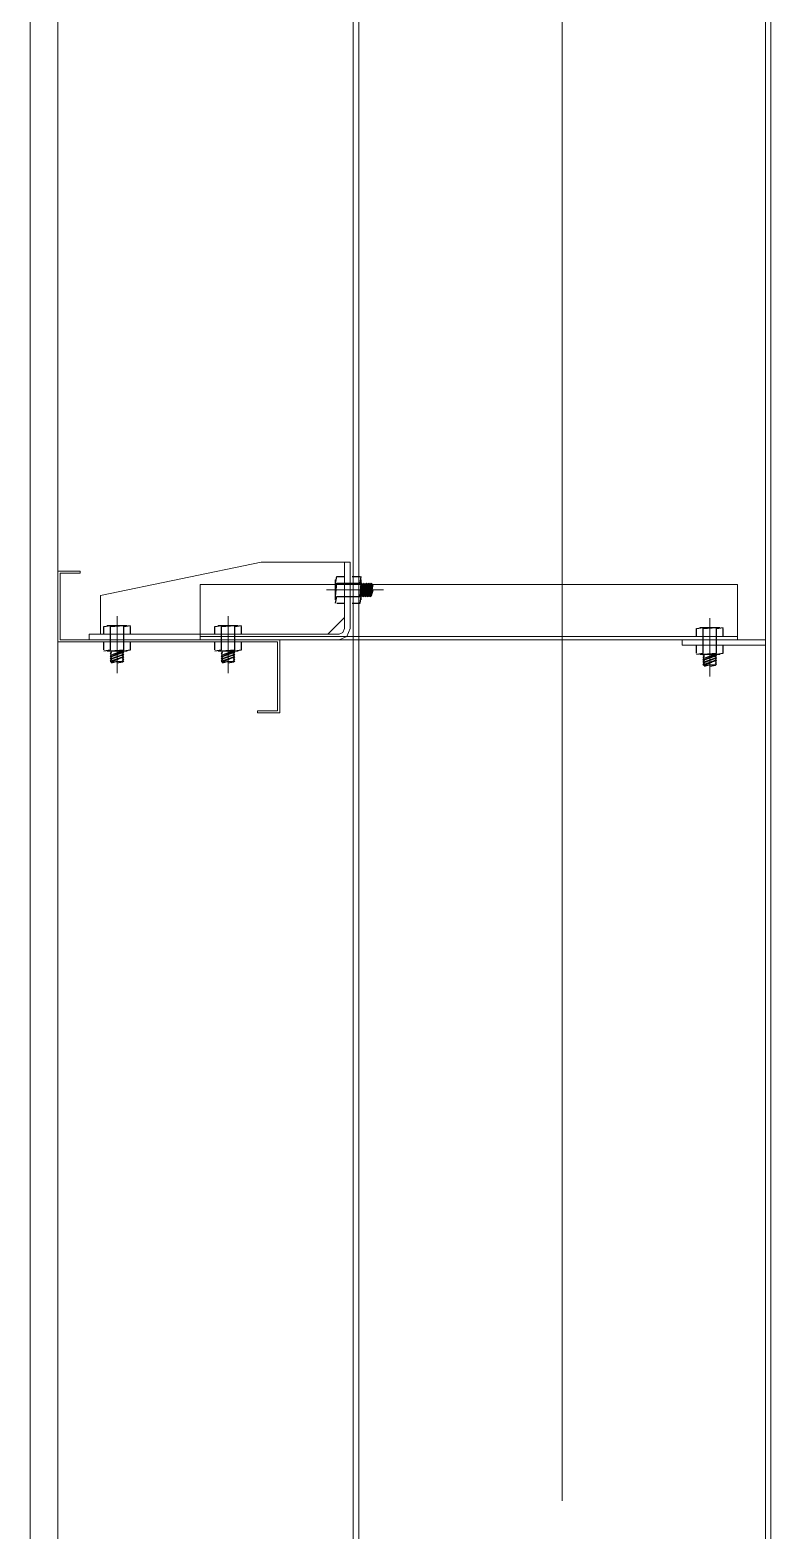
# Model space of a CAD drawing. Header units: millimetres. Extents: x 21 to 390, y 5 to 288.
# Drawn here: x 174.678 to 175.717, y 214.03 to 216.138 of the extents above; entities that cross this region are included whole.
import ezdxf

# ---------------------------------------------------------------- set-up
doc = ezdxf.new("R2010")
doc.units = ezdxf.units.MM
doc.header["$MEASUREMENT"] = 0
doc.layers.get('0').update_dxf_attribs({"linetype": 'CONTINUOUS'})

msp = doc.modelspace()

# ---------------------------------------------------------------- linework, layer by layer
at = {"color": 5, "linetype": 'Continuous', "lineweight": 5}
for p, q in [((174.6777, 211.4226), (174.6777, 220.2138)), ((174.7166, 211.0664), (174.7166, 220.1598))]:
    msp.add_line(p, q, dxfattribs=at)
at = {"color": 7, "linetype": 'Continuous', "lineweight": 5}
for p, q in [((175.1312, 204.1612), (175.1312, 218.883)), ((175.7173, 204.1612), (175.7173, 218.883))]:
    msp.add_line(p, q, dxfattribs=at)
at = {"color": 1, "linetype": 'Continuous', "lineweight": 5}
for p, q in [((175.139, 204.1612), (175.139, 218.883)), ((175.7095, 204.1612), (175.7095, 218.883))]:
    msp.add_line(p, q, dxfattribs=at)
at = {"color": 8, "linetype": 'Continuous', "lineweight": 9}
msp.add_line((175.4243, 214.0721), (175.4243, 218.883), dxfattribs=at)
at = {"color": 11, "linetype": 'Continuous', "lineweight": 15}
for p, q in [((174.9165, 215.2816), (174.9165, 215.3594)), ((174.9165, 215.3594), (175.6706, 215.3594)), ((175.6706, 215.2816), (175.6706, 215.3594)), ((174.9165, 215.2863), (175.6706, 215.2863)), ((174.9165, 215.2816), (175.6706, 215.2816))]:
    msp.add_line(p, q, dxfattribs=at)
at = {"color": 7, "linetype": 'Continuous', "lineweight": 25}
for p, q in [((175.1065, 215.361), (175.1081, 215.3703)), ((175.1065, 215.3376), (175.1065, 215.3657)), ((175.1065, 215.3423), (175.1081, 215.361)), ((175.1081, 215.3703), (175.119, 215.3703)), ((175.1081, 215.361), (175.1408, 215.361)), ((175.1299, 215.3703), (175.1408, 215.3703)), ((175.1408, 215.361), (175.1423, 215.3703)), ((175.1408, 215.3423), (175.1423, 215.361)), ((175.1423, 215.3376), (175.1423, 215.3657)), ((175.1423, 215.3496), (175.1465, 215.361)), ((175.1423, 215.361), (175.1432, 215.361)), ((175.1423, 215.3585), (175.1432, 215.361)), ((175.1423, 215.3541), (175.1443, 215.3594)), ((175.1423, 215.3451), (175.1476, 215.3594)), ((175.1432, 215.3594), (175.1443, 215.361)), ((175.1435, 215.3439), (175.1499, 215.361)), ((175.1443, 215.3594), (175.1465, 215.361)), ((175.1446, 215.3423), (175.151, 215.3594)), ((175.1465, 215.3594), (175.1476, 215.361)), ((175.1469, 215.3439), (175.1532, 215.361)), ((175.1476, 215.3594), (175.1499, 215.361)), ((175.1479, 215.3423), (175.1543, 215.3594)), ((175.1499, 215.3594), (175.151, 215.361)), ((175.1502, 215.3439), (175.1565, 215.361)), ((175.151, 215.3594), (175.1532, 215.361)), ((175.1512, 215.3423), (175.1576, 215.3594)), ((175.1532, 215.3594), (175.1543, 215.361)), ((175.1543, 215.3594), (175.1565, 215.361)), ((175.1565, 215.3594), (175.1576, 215.361)), ((175.1568, 215.3439), (175.1576, 215.3594)), ((175.1576, 215.3517), (175.1592, 215.3594)), ((175.1065, 215.333), (175.1081, 215.3423)), ((175.1081, 215.3423), (175.1408, 215.3423)), ((175.1408, 215.333), (175.1423, 215.3423)), ((175.1423, 215.343), (175.1435, 215.3439)), ((175.1435, 215.3423), (175.1446, 215.3439)), ((175.1446, 215.3423), (175.1469, 215.3439)), ((175.1469, 215.3423), (175.1479, 215.3439)), ((175.1479, 215.3423), (175.1502, 215.3439)), ((175.1502, 215.3423), (175.1512, 215.3439)), ((175.1512, 215.3423), (175.1535, 215.3439)), ((175.1535, 215.3439), (175.1573, 215.3542)), ((175.1535, 215.3423), (175.1546, 215.3439)), ((175.1546, 215.3423), (175.1571, 215.3491)), ((175.1546, 215.3423), (175.1568, 215.3439)), ((175.1568, 215.3439), (175.1592, 215.3517)), ((175.1081, 215.333), (175.119, 215.333)), ((175.1299, 215.333), (175.1408, 215.333)), ((174.7811, 215.3003), (174.7904, 215.3018)), ((174.7811, 215.2894), (174.7811, 215.3003)), ((174.7857, 215.3018), (174.8138, 215.3018)), ((174.7904, 215.3003), (174.8091, 215.3018)), ((174.7904, 215.2676), (174.7904, 215.3003)), ((174.8091, 215.3003), (174.8184, 215.3018)), ((174.8091, 215.2676), (174.8091, 215.3003)), ((174.8184, 215.2894), (174.8184, 215.3003)), ((174.9368, 215.3003), (174.9461, 215.3018)), ((174.9368, 215.2894), (174.9368, 215.3003)), ((174.9415, 215.3018), (174.9695, 215.3018)), ((174.9461, 215.3003), (174.9648, 215.3018)), ((174.9461, 215.2676), (174.9461, 215.3003)), ((174.9648, 215.3003), (174.9742, 215.3018)), ((174.9648, 215.2676), (174.9648, 215.3003)), ((174.9742, 215.2894), (174.9742, 215.3003)), ((175.613, 215.2972), (175.6223, 215.2987)), ((175.613, 215.2863), (175.613, 215.2972)), ((175.6177, 215.2987), (175.6457, 215.2987)), ((175.6223, 215.2972), (175.641, 215.2987)), ((175.6223, 215.2629), (175.6223, 215.2972)), ((175.641, 215.2972), (175.6503, 215.2987)), ((175.641, 215.2629), (175.641, 215.2972)), ((175.6503, 215.2863), (175.6503, 215.2972)), ((174.7811, 215.2676), (174.7811, 215.2785)), ((174.8184, 215.2676), (174.8184, 215.2785)), ((174.9368, 215.2676), (174.9368, 215.2785)), ((174.9742, 215.2676), (174.9742, 215.2785)), ((174.7811, 215.266), (174.7904, 215.2676)), ((174.7857, 215.266), (174.8138, 215.266)), ((174.7904, 215.266), (174.8091, 215.2676)), ((174.7904, 215.2638), (174.792, 215.2648)), ((174.7904, 215.2574), (174.8075, 215.2638)), ((174.7904, 215.2615), (174.792, 215.2638)), ((174.7904, 215.2604), (174.792, 215.2615)), ((174.7904, 215.2541), (174.8075, 215.2604)), ((174.7904, 215.2582), (174.792, 215.2604)), ((174.7904, 215.2571), (174.792, 215.2582)), ((174.7904, 215.2508), (174.8075, 215.2571)), ((174.7904, 215.2549), (174.792, 215.2571)), ((174.7904, 215.2538), (174.792, 215.2549)), ((174.7904, 215.2513), (174.7972, 215.2538)), ((174.7904, 215.2515), (174.792, 215.2538)), ((174.7911, 215.2648), (174.792, 215.266)), ((174.792, 215.2585), (174.8091, 215.2648)), ((174.792, 215.2552), (174.8091, 215.2615)), ((174.792, 215.2519), (174.8091, 215.2582)), ((174.792, 215.251), (174.8023, 215.2549)), ((174.7932, 215.2607), (174.8075, 215.266)), ((174.7977, 215.2618), (174.8091, 215.266)), ((174.8022, 215.264), (174.8075, 215.266)), ((174.8066, 215.2651), (174.8091, 215.266)), ((174.8075, 215.264), (174.8091, 215.2651)), ((174.8075, 215.2618), (174.8091, 215.264)), ((174.8075, 215.2607), (174.8091, 215.2618)), ((174.8075, 215.2585), (174.8091, 215.2607)), ((174.8075, 215.2574), (174.8091, 215.2585)), ((174.8075, 215.2552), (174.8091, 215.2574)), ((174.8075, 215.2541), (174.8091, 215.2552)), ((174.8075, 215.2519), (174.8091, 215.2541)), ((174.8091, 215.266), (174.8184, 215.2676)), ((174.8091, 215.2651), (174.8091, 215.266)), ((174.9368, 215.266), (174.9461, 215.2676)), ((174.9415, 215.266), (174.9695, 215.266)), ((174.9461, 215.266), (174.9648, 215.2676)), ((174.9461, 215.2638), (174.9477, 215.2648)), ((174.9461, 215.2574), (174.9633, 215.2638)), ((174.9461, 215.2615), (174.9477, 215.2638)), ((174.9461, 215.2604), (174.9477, 215.2615)), ((174.9461, 215.2541), (174.9633, 215.2604)), ((174.9461, 215.2582), (174.9477, 215.2604)), ((174.9461, 215.2571), (174.9477, 215.2582)), ((174.9461, 215.2508), (174.9633, 215.2571)), ((174.9461, 215.2549), (174.9477, 215.2571)), ((174.9461, 215.2538), (174.9477, 215.2549)), ((174.9461, 215.2513), (174.9529, 215.2538)), ((174.9461, 215.2515), (174.9477, 215.2538)), ((174.9468, 215.2648), (174.9477, 215.266)), ((174.9477, 215.2585), (174.9648, 215.2648)), ((174.9477, 215.2552), (174.9648, 215.2615)), ((174.9477, 215.2519), (174.9648, 215.2582)), ((174.9477, 215.251), (174.9581, 215.2549)), ((174.9489, 215.2607), (174.9633, 215.266)), ((174.9534, 215.2618), (174.9648, 215.266)), ((174.9579, 215.264), (174.9633, 215.266)), ((174.9624, 215.2651), (174.9648, 215.266)), ((174.9633, 215.264), (174.9648, 215.2651)), ((174.9633, 215.2618), (174.9648, 215.264)), ((174.9633, 215.2607), (174.9648, 215.2618)), ((174.9633, 215.2585), (174.9648, 215.2607)), ((174.9633, 215.2574), (174.9648, 215.2585)), ((174.9633, 215.2552), (174.9648, 215.2574)), ((174.9633, 215.2541), (174.9648, 215.2552)), ((174.9633, 215.2519), (174.9648, 215.2541)), ((174.9648, 215.266), (174.9742, 215.2676)), ((174.9648, 215.2651), (174.9648, 215.266)), ((175.613, 215.2629), (175.613, 215.2738)), ((175.613, 215.2613), (175.6223, 215.2629)), ((175.6177, 215.2613), (175.6457, 215.2613)), ((175.6223, 215.2613), (175.641, 215.2629)), ((175.6223, 215.259), (175.6239, 215.2601)), ((175.6223, 215.2527), (175.6395, 215.259)), ((175.6223, 215.2568), (175.6239, 215.259)), ((175.6223, 215.2557), (175.6239, 215.2568)), ((175.6223, 215.2494), (175.6395, 215.2557)), ((175.6223, 215.2535), (175.6239, 215.2557)), ((175.6223, 215.2524), (175.6239, 215.2535)), ((175.623, 215.2601), (175.6239, 215.2613)), ((175.6239, 215.2538), (175.641, 215.2601)), ((175.6239, 215.2505), (175.641, 215.2568)), ((175.6239, 215.2471), (175.641, 215.2535)), ((175.6251, 215.256), (175.6395, 215.2613)), ((175.6296, 215.2571), (175.641, 215.2613)), ((175.634, 215.2593), (175.6395, 215.2613)), ((175.6385, 215.2604), (175.641, 215.2613)), ((175.6395, 215.2593), (175.641, 215.2604)), ((175.6395, 215.2571), (175.641, 215.2593)), ((175.6395, 215.256), (175.641, 215.2571)), ((175.6395, 215.2538), (175.641, 215.256)), ((175.6395, 215.2527), (175.641, 215.2538)), ((175.641, 215.2613), (175.6503, 215.2629)), ((175.641, 215.2604), (175.641, 215.2613)), ((175.6503, 215.2629), (175.6503, 215.2738)), ((174.792, 215.2508), (174.8075, 215.2515)), ((174.792, 215.2492), (174.7998, 215.2515)), ((174.7998, 215.2492), (174.8075, 215.2508)), ((174.8075, 215.2508), (174.8091, 215.2519)), ((174.9477, 215.2508), (174.9633, 215.2515)), ((174.9477, 215.2492), (174.9555, 215.2515)), ((174.9555, 215.2492), (174.9633, 215.2508)), ((174.9633, 215.2508), (174.9648, 215.2519)), ((175.6223, 215.246), (175.6395, 215.2524)), ((175.6223, 215.2502), (175.6239, 215.2524)), ((175.6223, 215.2491), (175.6239, 215.2502)), ((175.6223, 215.2466), (175.6291, 215.2491)), ((175.6223, 215.2469), (175.6239, 215.2491)), ((175.6239, 215.2463), (175.6343, 215.2502)), ((175.6239, 215.246), (175.6395, 215.2469)), ((175.6239, 215.2445), (175.6316, 215.2469)), ((175.6316, 215.2445), (175.6395, 215.246)), ((175.6395, 215.2505), (175.641, 215.2527)), ((175.6395, 215.2494), (175.641, 215.2505)), ((175.6395, 215.2471), (175.641, 215.2494)), ((175.6395, 215.246), (175.641, 215.2471))]:
    msp.add_line(p, q, dxfattribs=at)
at = {"color": 254, "linetype": 'Continuous', "lineweight": 9, "true_color": 0xdcdcdc}
for p, q in [((175.1736, 215.3517), (175.0936, 215.3517)), ((174.7998, 215.2348), (174.7998, 215.3148)), ((174.9555, 215.2348), (174.9555, 215.3148)), ((175.6316, 215.23), (175.6316, 215.3117))]:
    msp.add_line(p, q, dxfattribs=at)
at = {"color": 2, "linetype": 'Continuous', "lineweight": 15}
for points in [[(174.7608, 215.2816), (175.1112, 215.2816), (175.1222, 215.2862), (175.1268, 215.2972), (175.1268, 215.3906), (175.119, 215.3906), (175.119, 215.2972), (175.1167, 215.2917), (175.1112, 215.2894), (174.7608, 215.2894)], [(175.0022, 215.3906), (174.7764, 215.3439), (174.7764, 215.2894), (175.0956, 215.2894), (175.119, 215.3127), (175.119, 215.3906)]]:
    msp.add_lwpolyline(points, close=True, dxfattribs=at)
at = {"color": 1, "linetype": 'Continuous', "lineweight": 15}
msp.add_lwpolyline([(174.7478, 215.375), (174.7197, 215.375), (174.7197, 215.2816), (175.028, 215.2816), (175.028, 215.1788), (174.9969, 215.1788), (174.9969, 215.1819), (175.0249, 215.1819), (175.0249, 215.2785), (174.7166, 215.2785), (174.7166, 215.3781), (174.7478, 215.3781)], close=True, dxfattribs=at)
at = {"color": 7, "linetype": 'Continuous', "lineweight": 5}
msp.add_lwpolyline([(175.5927, 215.2738), (175.7095, 215.2738), (175.7095, 215.2816), (175.5927, 215.2816)], close=True, dxfattribs=at)

doc.saveas('drawing.dxf')
